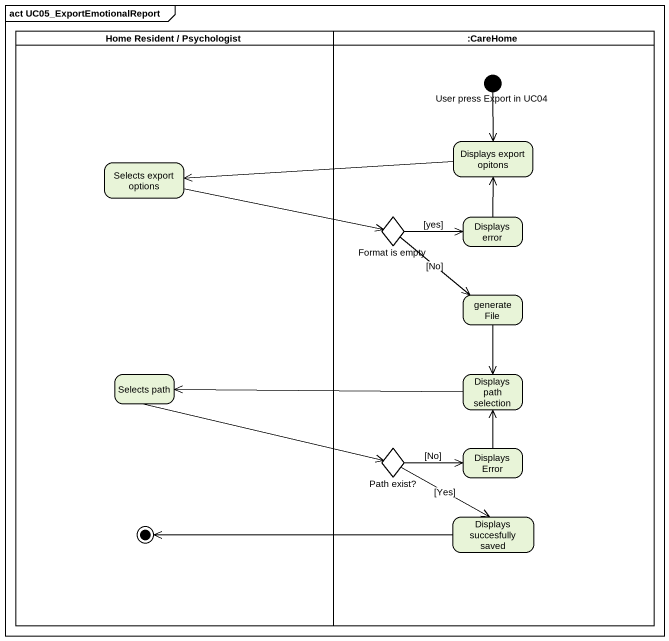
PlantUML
@startuml
mainframe act UC05_ExportEmotionalReport
hide empty description
state "Home Resident / Psychologist" as Home_Resident_Psychologist <<partition>> {
  state "Selects export options" as Selects_export_options
  state "Selects path" as Selects_path
  state final1 <<end>>
}
state ":CareHome" as CareHome <<partition>> {
  state "User press Export in UC04" as User_press_Export_in_UC04 <<start>>
  state "Displays export opitons" as Displays_export_opitons
  state "Format is empty" as Format_is_empty <<choice>>
  state "Displays error" as Displays_error
  state "generate File" as generate_File
  state "Displays path selection" as Displays_path_selection
  state "Path exist?" as Path_exist <<choice>>
  state "Displays Error" as Displays_Error
  state "Displays succesfully saved" as Displays_succesfully_saved
}
User_press_Export_in_UC04 --> Displays_export_opitons
Displays_export_opitons -left-> Selects_export_options
Selects_export_options -right-> Format_is_empty
Format_is_empty -right-> Displays_error : [yes]
Format_is_empty --> generate_File : [No]
Displays_error -up-> Displays_export_opitons
generate_File --> Displays_path_selection
Selects_path -right-> Path_exist
Displays_path_selection -left-> Selects_path
Path_exist -right-> Displays_Error : [No]
Path_exist --> Displays_succesfully_saved : [Yes]
Displays_Error -up-> Displays_path_selection
Displays_succesfully_saved -left-> final1
@enduml
